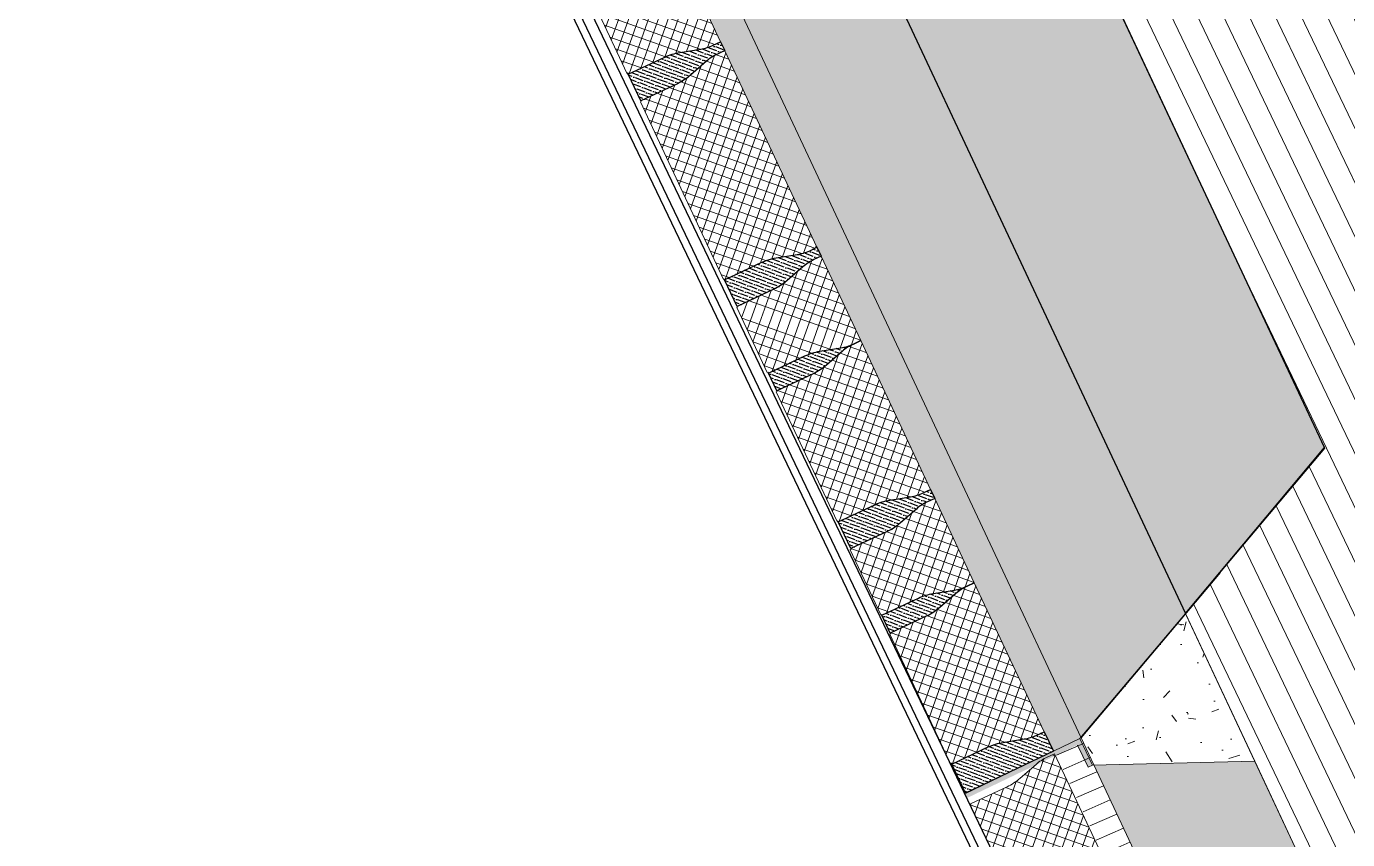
# Model space of a CAD drawing. Header units: metres. Extents: x 679304 to 680626, y 2747329 to 2750056.
# Drawn here: x 679534.022 to 679535.367, y 2747442.399 to 2747443.228 of the extents above; entities that cross this region are included whole.
import ezdxf

# ---------------------------------------------------------------- set-up
doc = ezdxf.new("R2010")
doc.units = ezdxf.units.M
doc.header["$XCLIPFRAME"] = 0
doc.layers.add('-aux', color=50, linetype='Continuous', plot=False)
doc.layers.add('00_Aux', color=5, linetype='Continuous', plot=False)
for name, color, linetype, lineweight in [('02-L-projecció', 6, 'Continuous', 5), ('02-L-seccionat', 4, 'Continuous', 5), ('1-CM', 7, 'Continuous', 0), ('2-metall', 5, 'Continuous', 0), ('3-TR Formigó', 252, 'Continuous', 0), ('3-TR terra compactada', 45, 'Continuous', 0), ('3-TR Tot-u', 37, 'Continuous', 0)]:
    doc.layers.add(name, color=color, linetype=linetype, lineweight=lineweight)
doc.layers.add('3-TR sorra granitica', color=254, linetype='Continuous', lineweight=0, true_color=0xf2dac9)
doc.layers.add('3-TR tot_u', color=8, linetype='Continuous', lineweight=5, true_color=0x787878)
for name, color, linetype, true_color in [('EIT_3 TR sorra', 9, 'Continuous', 0xd8ceb0), ('SL_TREE_ACACIA_PYCNANTHA', 52, 'Continuous', 0xe0e000), ('SL_TREE_BOMBAX_CEIBA', 24, 'Continuous', 0x8f2400), ('SL_TREE_PROSOPIS_CINERARIA', 66, 'Continuous', 0x5f7f00)]:
    doc.layers.add(name, color=color, linetype=linetype, true_color=true_color)
picture_1 = doc.add_image_def('image3.png', size_in_pixel=(1135, 973))
picture_2 = doc.add_image_def('image1.png', size_in_pixel=(900, 793))
picture_3 = doc.add_image_def('image2.png', size_in_pixel=(716, 586))
pattern_1 = [(44.99999999999999, (-8.663440799806267, 0.0675764260813594), (-0.0067351920908019, 0.0067351920908019), []), (134.9999999999999, (-8.663440799806267, 0.0675764260813594), (-0.0067351920908019, -0.0067351920908019), [])]

# ---------------------------------------------------------------- blocks, each defined once
blk = doc.blocks.new('Galvanized Metal Plate 100x30x1')
at = {"layer": '2-metall'}
blk.add_hatch(color=256, dxfattribs=at).paths.add_polyline_path([(-0.0050000000000026, 0.1299999999767181), (-0.0050000000000026, 0.0049999999999955), (-0.0300000000000011, 0.0050000000000097), (-0.0300000000000011, 1.42e-14), (0, 0), (0, 0.1299999999767181)])
blk.add_line((-0.0050000000000026, 0.0050000000000097), (-0.0300000000000011, 0.0050000000000097), dxfattribs=at)
blk.add_lwpolyline([(-0.0300000000000011, 0.0049999999999955), (-0.0300000000000011, 1.42e-14), (0, 0), (0, 0.1299999999767181), (-0.0050000000000026, 0.1299999999767181)], dxfattribs=at)
blk = doc.blocks.new('General Section WaterFalls')
at = {"layer": '3-TR Formigó'}
h = blk.add_hatch(dxfattribs=at)
h.set_pattern_fill('ANSI37', color=256, scale=0.003, angle=-18.27580023544619, style=0)
h.set_pattern_definition([(45.00024237477483, (-9.03331865509972, 0.070266897091642), (-0.0067352205822061, 0.0067351635992771), []), (135.0002423747748, (-9.03331865509972, 0.070266897091642), (-0.0067351635992771, -0.0067352205822061), [])])
edge = h.paths.add_edge_path()
edge.add_line((34.09966538706795, -31.09007457038388), (34.09972925474507, -31.08187904049312))
edge.add_arc((34.0513131651096, -31.08150172024034), 0.0484175607949458, -0.4465136487355763, 15.55250545484843)
edge.add_line((34.09795792447403, -31.06851993966848), (34.09217308666857, -31.04773449306443))
edge.add_arc((34.14722533291206, -31.03241280000657), 0.0571445900178546, 179.5534952083725, 195.5525142795573, ccw=False)
edge.add_line((34.09008247917518, -31.03196747833863), (34.09040296271187, -30.99084345283754))
edge.add_line((34.09040296263993, -30.99084345344454), (34.08960578155086, -30.99083723985203))
edge.add_line((34.08960578171536, -30.99083723966032), (34.08961235991416, -30.98999318960149))
edge.add_line((34.08961235918105, -30.98999318946153), (33.94379091584175, -30.98885678370312))
edge.add_line((33.94379091542214, -30.98885678360239), (33.94378433888967, -30.98970083715392))
edge.add_line((33.9437843398191, -30.98970083752647), (33.94298715827562, -30.98969461937029))
edge.add_line((33.94298715796322, -30.9896946195513), (33.94266667358992, -31.03081864869929))
edge.add_arc((33.88552382169291, -31.03037332720123), 0.0571445867405604, -16.445522903356277, -0.4465037551946125, ccw=False)
edge.add_line((33.9403305859305, -31.04655116307549), (33.93422250510945, -31.0672439307339))
edge.add_arc((33.98065926134587, -31.0809511160478), 0.0484175507439816, 163.5544727526092, 179.5534918900118)
edge.add_line((33.93224318092689, -31.08057380025275), (33.93217931122451, -31.08876932996506))
edge.add_line((33.93217931035906, -31.0887693297118), (34.09966538681466, -31.0900745703586))
h = blk.add_hatch(dxfattribs=at)
h.set_pattern_fill('ANSI37', color=256, scale=0.003, angle=-18.27604261022104, style=0)
h.set_pattern_definition([(44.99999999999999, (-9.439562390558422, 0.0736350191291422), (-0.0067351920908019, 0.0067351920908019), []), (134.9999999999999, (-9.439562390558422, 0.0736350191291422), (-0.0067351920908019, -0.0067351920908019), [])])
edge = h.paths.add_edge_path()
edge.add_line((34.29192571341991, -31.09155668690801), (34.29198961584991, -31.08336115721538))
edge.add_arc((34.2435735296458, -31.082983632572), 0.0484175588259012, -0.4467548583182131, 15.55226428892074)
edge.add_line((34.29021834116429, -31.07000204967335), (34.28443359116442, -31.04921657812365))
edge.add_arc((34.33948590513319, -31.03389511955902), 0.0571445910121853, 179.5532511125338, 195.5522702470631, ccw=False)
edge.add_line((34.28234305093065, -31.03344955435023), (34.28266370852784, -30.99232553042797))
edge.add_line((34.28266370901838, -30.99232552945614), (34.28186652755403, -30.9923193132877))
edge.add_line((34.28186652669683, -30.9923193147406), (34.28187310865, -30.99147526445047))
edge.add_line((34.28187310928479, -30.99147526361048), (34.13605167082321, -30.99033824057991))
edge.add_line((34.1360516701825, -30.99033824028448), (34.13604509029824, -30.99118229321947))
edge.add_line((34.13604508992285, -30.99118229327724), (34.13524790796858, -30.9911760730238))
edge.add_line((34.13524790899828, -30.99117607320659), (34.1349272509316, -31.03230010040659))
edge.add_arc((34.07778440229595, -31.03185453731567), 0.0571445857302265, -16.445765776522194, -0.4467466918054015, ccw=False)
edge.add_line((34.13259109668434, -31.04803260532208), (34.12648292832553, -31.06872534848433))
edge.add_arc((34.17291962634772, -31.08243273152039), 0.0484175509184636, 163.5542290581637, 179.5532481786626)
edge.add_line((34.12450354732573, -31.08205520920455), (34.1244396432376, -31.09025073834958))
edge.add_line((34.12443964369595, -31.09025073819794), (34.29192571467818, -31.09155668664394))
h = blk.add_hatch(dxfattribs=at)
h.set_pattern_fill('ANSI37', color=256, scale=0.003, angle=-18.27604261022104, style=0)
h.set_pattern_definition([(44.99999999999999, (-9.439562389627099, 0.0736350198276341), (-0.0067351920908019, 0.0067351920908019), []), (134.9999999999999, (-9.439562389627099, 0.0736350198276341), (-0.0067351920908019, -0.0067351920908019), [])])
edge = h.paths.add_edge_path()
edge.add_line((34.38688588421792, -31.09230062086135), (34.38694978911534, -31.0841050914932))
edge.add_arc((34.33853369764984, -31.08372757630423), 0.048417563292489, -0.4467438236486732, 15.55227535667759)
edge.add_line((34.38517851242796, -31.07074598176405), (34.37939376294531, -31.04996051087557))
edge.add_arc((34.43444607499987, -31.03463905490935), 0.0571445904278904, 179.553249814863, 195.5522689535439, ccw=False)
edge.add_line((34.37730322265998, -31.03419348830357), (34.37762388077439, -30.99306946504253))
edge.add_line((34.37762388074771, -30.99306946480647), (34.37682669946487, -30.99306324771717))
edge.add_line((34.37682669889182, -30.99306324822828), (34.37683328073445, -30.99221919790164))
edge.add_line((34.37683328101412, -30.99221919802949), (34.30353771499283, -30.99164768692328))
edge.add_line((34.30353771476075, -30.9916476868093), (34.30353113251552, -30.99249173798378))
edge.add_line((34.30353113217279, -30.99249173793942), (34.30273395088179, -30.99248551790504))
edge.add_line((34.30273395124823, -30.9924855181016), (34.3024132934777, -31.03360954588981))
edge.add_arc((34.24527044594288, -31.03316398477182), 0.0571445840205445, -16.445764324364518, -0.4467451595709804, ccw=False)
edge.add_line((34.30007713986561, -31.04934205044993), (34.29396897058697, -31.07003479379879))
edge.add_arc((34.34040566952899, -31.08374217408709), 0.0484175513567676, 163.5542323495689, 179.5532514948844)
edge.add_line((34.291989590507, -31.08336465526372), (34.29192568800195, -31.09156018444117))
edge.add_line((34.29192568734289, -31.09156018355861), (34.38688588412021, -31.09230062096868))
h = blk.add_hatch(dxfattribs=at)
h.set_pattern_fill('ANSI37', color=256, scale=0.003, angle=-18.27604261022104, style=0)
h.set_pattern_definition([(44.99999999999999, (-9.16711647901684, 0.0715036662295461), (-0.0067351920908019, 0.0067351920908019), []), (134.9999999999999, (-9.16711647901684, 0.0715036662295461), (-0.0067351920908019, -0.0067351920908019), [])])
edge = h.paths.add_edge_path()
edge.add_line((34.5643716249615, -31.09368804004044), (34.56443552739149, -31.0854925103478))
edge.add_arc((34.51601944025606, -31.08511498617009), 0.0484175588259012, -0.4467548583182131, 15.55226428892074)
edge.add_line((34.56266425224021, -31.07213340257295), (34.55687950224034, -31.05134793102325))
edge.add_arc((34.61193181620911, -31.03602647222579), 0.0571445910121853, 179.5532511125338, 195.5522702470631, ccw=False)
edge.add_line((34.55478896247223, -31.03558090748265), (34.55510962006942, -30.99445688356039))
edge.add_line((34.55510961962864, -30.99445688305423), (34.55431243816429, -30.99445066688578))
edge.add_line((34.55431243823841, -30.99445066740737), (34.55431902019158, -30.99360661711723))
edge.add_line((34.55431902082637, -30.99360661627725), (34.40849758236479, -30.99246959324668))
edge.add_line((34.40849758125842, -30.99246959411539), (34.40849100137416, -30.99331364705039))
edge.add_line((34.40849100146443, -30.99331364687532), (34.40769381951017, -30.9933074266219))
edge.add_line((34.40769382053986, -30.99330742633902), (34.40737316247318, -31.03443145353902))
edge.add_arc((34.35023031383753, -31.03398589068092), 0.0571445857302265, -16.445765776522194, -0.4467466918054015, ccw=False)
edge.add_line((34.40503700822592, -31.05016395938583), (34.39892883986711, -31.07085670254808))
edge.add_arc((34.44536553835496, -31.08456408511847), 0.0484175509184636, 163.5542290581637, 179.5532481786626)
edge.add_line((34.39694945793599, -31.08418656210415), (34.39688555384786, -31.09238209124918))
edge.add_line((34.39688555477187, -31.09238209109753), (34.5643716257541, -31.09368803954354))
h = blk.add_hatch(dxfattribs=at)
h.set_pattern_fill('ANSI37', color=256, scale=0.003, angle=-18.27604261022104, style=0)
h.set_pattern_definition([(44.99999999999999, (-9.16711647901684, 0.0715036666952074), (-0.0067351920908019, 0.0067351920908019), []), (134.9999999999999, (-9.16711647901684, 0.0715036666952074), (-0.0067351920908019, -0.0067351920908019), [])])
edge = h.paths.add_edge_path()
edge.add_line((34.6593317957595, -31.09443197399378), (34.65939570065692, -31.08623644462563))
edge.add_arc((34.61097960919142, -31.08585892943665), 0.048417563292489, -0.4467438236486732, 15.55227535667759)
edge.add_line((34.65762442303822, -31.07287733489648), (34.65183967355557, -31.05209186400799))
edge.add_arc((34.70689198747277, -31.03677040874027), 0.0571445904278904, 179.553249814863, 195.5522689535439, ccw=False)
edge.add_line((34.64974913420156, -31.036324841436), (34.65006979231597, -30.99520081817495))
edge.add_line((34.65006979228929, -30.99520081887022), (34.64927261100645, -30.99519460178092))
edge.add_line((34.6492726104334, -30.99519460136071), (34.64927919227603, -30.99435055103407))
edge.add_line((34.6492791925557, -30.99435055116192), (34.57598362653441, -30.99377904005571))
edge.add_line((34.57598362630233, -30.99377903994173), (34.5759770440571, -30.99462309111621))
edge.add_line((34.57597704418004, -30.99462309107185), (34.57517986288903, -30.99461687103746))
edge.add_line((34.57517986325547, -30.99461687123403), (34.57485920548494, -31.03574089902223))
edge.add_arc((34.51771635748446, -31.03529533720575), 0.0571445840205445, -16.445764324364518, -0.4467451595709804, ccw=False)
edge.add_line((34.57252305094153, -31.05147340358235), (34.56641488166289, -31.07216614693122))
edge.add_arc((34.61285158107057, -31.08587352721952), 0.0484175513567676, 163.5542323495689, 179.5532514948844)
edge.add_line((34.56443550204858, -31.08549600816332), (34.56437159954353, -31.09369153734077))
edge.add_line((34.56437159888447, -31.09369153669104), (34.65933179566179, -31.09443197410111))
h = blk.add_hatch(dxfattribs=at)
h.set_pattern_fill('ANSI37', color=256, scale=0.003, angle=-18.27604261022104, style=0)
h.set_pattern_definition(pattern_1)
edge = h.paths.add_edge_path()
edge.add_line((34.89056156296283, -31.09622786310501), (34.89062546730754, -31.08803233355433))
edge.add_arc((34.8422093805857, -31.08765481621958), 0.0484175584946718, -0.4467466283651467, 15.55227254300524)
edge.add_line((34.88885419024155, -31.07467322563753), (34.88306944079439, -31.05388775427036))
edge.add_arc((34.93812175793574, -31.0385662955232), 0.0571445944009922, 179.553250484846, 195.5522696561451, ccw=False)
edge.add_line((34.88097890047356, -31.03812072938308), (34.88129955851292, -30.99699670560685))
edge.add_line((34.88129955809564, -30.99699670588598), (34.88050237714851, -30.99699049037875))
edge.add_line((34.88050237763673, -30.99699048977345), (34.88050895855952, -30.99614643963344))
edge.add_line((34.88050895743072, -30.99614643957466), (34.68094357517277, -30.99459035643379))
edge.add_line((34.68094357615337, -30.99459035694599), (34.68093699394362, -30.99543440764179))
edge.add_line((34.68093699309975, -30.99543440761045), (34.68013981262212, -30.99542818882548))
edge.add_line((34.68013981264085, -30.99542818916962), (34.67981915445955, -31.03655221486056))
edge.add_arc((34.62267629709095, -31.03610665397719), 0.0571445945339037, -16.445762793266, -0.44674364543789125, ccw=False)
edge.add_line((34.67748300079256, -31.05228472268209), (34.67137483092165, -31.07297746485456))
edge.add_arc((34.71781153324992, -31.08668484259397), 0.0484175534240547, 163.5542355793744, 179.5532547029849)
edge.add_line((34.66939545189962, -31.08630732586608), (34.66933154862077, -31.09450285478797))
edge.add_line((34.66933154826984, -31.09450285509229), (34.89056156242066, -31.09622786295086))
h = blk.add_hatch(dxfattribs=at)
h.set_pattern_fill('ANSI37', color=256, scale=0.003, angle=-18.27604261022104, style=0)
h.set_pattern_definition(pattern_1)
edge = h.paths.add_edge_path()
edge.add_line((35.06804730324075, -31.09761528018862), (35.06811120567074, -31.08941975049599))
edge.add_arc((35.01969511946664, -31.0890422265511), 0.0484175588259012, -0.4467548583182131, 15.55226428892074)
edge.add_line((35.06633993145078, -31.0760606424883), (35.06055518145091, -31.0552751709386))
edge.add_arc((35.1156074940227, -31.0399537133053), 0.0571445910121853, 179.5532511125338, 195.5522702470631, ccw=False)
edge.add_line((35.05846464121714, -31.03950814763084), (35.05878529881433, -30.99838412370858))
edge.add_line((35.05878529883921, -30.99838412320242), (35.05798811737486, -30.99837790703397))
edge.add_line((35.05798811651767, -30.99837790802121), (35.05799469847083, -30.99753385773108))
edge.add_line((35.05799469863996, -30.99753385735676), (34.91217326017838, -30.99639683432619))
edge.add_line((34.91217326000333, -30.99639683472924), (34.91216668011907, -30.99724088766424))
edge.add_line((34.91216668020934, -30.99724088702351), (34.91136949825508, -30.99723466677008))
edge.add_line((34.91136949881911, -30.99723466625437), (34.91104884075244, -31.03835869345437))
edge.add_arc((34.85390599165112, -31.03791313106194), 0.0571445857302265, -16.445765776522194, -0.4467466918054015, ccw=False)
edge.add_line((34.90871268650517, -31.05409119906835), (34.90260451814636, -31.0747839422306))
edge.add_arc((34.94904121570289, -31.08849132573232), 0.0484175509184636, 163.5542290581637, 179.5532481786626)
edge.add_line((34.90062513714657, -31.08811380318366), (34.90056123305843, -31.09630933232868))
edge.add_line((34.9005612321198, -31.09630933217705), (35.06804730310203, -31.09761528062305))
at = {"layer": '3-TR sorra granitica'}
h = blk.add_hatch(dxfattribs=at)
h.set_pattern_fill('LINE', color=256, scale=0.005, angle=69.79554310532559, style=0)
h.set_pattern_definition([(88.0715857155466, (51.34606838645414, 217.8689278308302), (-0.0158660092037642, 0.0005342068382863), [])])
h.paths.add_polyline_path([(30.47623103065416, -31.09319411963225), (34.10252279648557, -31.12142882100306), (34.10275637218729, -31.09142973017879), (30.47619183920324, -31.06182551942766)])
at = {"layer": '3-TR terra compactada'}
h = blk.add_hatch(dxfattribs=at)
h.set_pattern_fill('LINE', color=256, scale=0.0075)
h.set_pattern_definition([(360, (-1.593222050461918, -1.450000001117587), (0, 0.0238125), [])])
edge = h.paths.add_edge_path(flags=16)
edge.add_arc((87.91270721703766, -34.89102650922723), 0.0300000000000011, 0, 360)
h.paths.add_polyline_path([(60.86794612370431, -34.06345526850782), (60.86794612370431, -34.8165326055605), (77.28848761087283, -34.81653260439634), (77.28848760994151, -35.96653260430321), (94.02980208816007, -35.96653260337189), (94.02346620196477, -34.53352967253886), (88.77741158520803, -34.42881766473874), (88.7764219455421, -34.4783984052483), (88.67512278445065, -34.85645277681761), (84.06023222394288, -34.76436978625134), (83.96552849235012, -34.41241660504602), (83.95774579746649, -34.38224918977358), (83.95875280490145, -34.33179827523418), (79.98875382728875, -34.25026744417846), (79.98875382775441, -35.78771875007078), (77.43852502759546, -35.78771875007078), (77.43852502852678, -35.43748732609675), (78.61814005719498, -35.43770227907226), (78.05505687510595, -33.4629564518109), (67.10211191978306, -33.3788115279749), (67.01179703883827, -33.17811179091223), (66.85097349714488, -33.17687627975829), (63.56725041614845, -33.15126436809078), (63.56725041707978, -34.70336046814919), (61.01713174395263, -34.70336046768352), (61.0171317444183, -34.35336060426198), (62.10765844490379, -34.35336060402915), (61.58575402200222, -32.50950451311656), (50.68157043308019, -32.42573419259861), (50.59114177431911, -32.2250335814897), (50.42511908290908, -32.2237581287045), (47.14811543934047, -32.19819437991828), (47.14721526950597, -33.38156245509163), (44.99754665372893, -33.38156245509163), (44.99754665279761, -33.03156259073876), (45.56926759378984, -33.03156259120442), (45.14311256445944, -31.55625739693642), (34.2616229839623, -31.47266142093577), (34.17091776337475, -31.2719586850144), (34.00475173024461, -31.27068213094026), (30.72633214015514, -31.24511096207425), (30.72633214108646, -32.37863686797209), (28.57621343620122, -32.37863686820492), (28.57621343526989, -32.02863700361922), (29.14793437626213, -32.02863700361922), (28.72177934786305, -30.55333180958405), (17.8412764519453, -30.4697434140835), (17.68143947003409, -31.50181839196012), (28.27606689184904, -31.50181839149445), (28.27606689091772, -32.61037793336436), (44.44740463607013, -32.61037793196738), (44.44740463700145, -34.06345526920631)])
at = {"layer": '3-TR Tot-u'}
h = blk.add_hatch(dxfattribs=at)
h.set_pattern_fill('EARTH', color=256, scale=0.005, angle=-84.07414778341365)
h.set_pattern_definition([(275.9258522165863, (-9.313226e-10, -4.656613e-10), (0.0348582512672567, -0.0283024260194916), [0.03175, -0.03175]), (275.9258522165863, (0.0118426261469722, 0.0012292172759771), (0.0348582512672567, -0.0283024260194916), [0.03175, -0.03175]), (275.9258522165863, (0.0236852532252669, 0.0024584343191236), (0.0348582512672567, -0.0283024260194916), [0.03175, -0.03175]), (5.925852216586345, (0.0280425352975726, -0.001079369103536), (0.0283024260194916, 0.0348582512672567), [0.03175, -0.03175]), (5.925852216586345, (0.0292717516422272, -0.0129219959490001), (0.0283024260194916, 0.0348582512672567), [0.03175, -0.03175]), (5.925852216586345, (0.0305009693838656, -0.0247646232601255), (0.0283024260194916, 0.0348582512672567), [0.03175, -0.03175])])
h.paths.add_polyline_path([(34.07202258519828, -31.12119134305976), (30.47555002802983, -31.09318881738), (30.47561449883506, -31.12929619662464), (30.72633212478832, -31.24511204706505), (34.00475173024461, -31.27068213094026)])
h = blk.add_hatch(dxfattribs=at)
h.set_pattern_fill('EARTH', color=256, scale=0.005, angle=-84.07414778341365)
h.set_pattern_definition([(275.9258522165863, (44.29588295286521, -32.63154151011259), (0.0348582512672567, -0.0283024260194916), [0.03175, -0.03175]), (275.9258522165863, (44.30772558040916, -32.63031229283661), (0.0348582512672567, -0.0283024260194916), [0.03175, -0.03175]), (275.9258522165863, (44.31956820748746, -32.62908307556063), (0.0348582512672567, -0.0283024260194916), [0.03175, -0.03175]), (5.925852216586345, (44.32392548862845, -32.63262087898329), (0.0283024260194916, 0.0348582512672567), [0.03175, -0.03175]), (5.925852216586345, (44.32515470543876, -32.64446350559592), (0.0283024260194916, 0.0348582512672567), [0.03175, -0.03175]), (5.925852216586345, (44.3263839231804, -32.65630613290705), (0.0283024260194916, 0.0348582512672567), [0.03175, -0.03175])])
h.paths.add_polyline_path([(34.26260966900736, -31.4726690009702), (45.14311256445944, -31.55625739693642), (45.22670621238648, -31.85156099428423), (45.99745839787646, -31.85156254423783), (45.99745968589559, -31.56282083503902), (45.37285237573087, -31.55802235053852), (45.31806802144274, -31.35759557317943), (34.17091776337475, -31.2719586850144)])
at = {"layer": '3-TR tot_u'}
h = blk.add_hatch(dxfattribs=at)
h.set_pattern_fill('AR-CONC', color=256, scale=0.0005, angle=90.27678088138285)
h.set_pattern_definition([(140.2767808813828, (-9.313226e-10, -4.656613e-10), (0.0075294083191467, 0.0911297702543663), [0.009525, -0.104775]), (85.27678088138289, (-9.313226e-10, -4.656613e-10), (-0.0954421824638195, -0.0180829760590076), [0.00762, -0.083820292085]), (190.7282255813828, (0.0006274487823248, 0.0075941225513816), (-0.0879127702495888, 0.0730467939738314), [0.0080950044, -0.0890451223]), (136.4609808813827, (-0.0253997044637799, -0.0001227005850524), (0.0203661653687272, 0.135639486306251), [0.0142875, -0.1571625]), (186.9123384913827, (-0.0237025371752679, 0.0111805798951537), (-0.1242850351344667, 0.1181030589831279), [0.01214251157, -0.13356780408]), (81.46093205138288, (-0.0253997044637799, -0.0001227005850524), (-0.1242850351284049, 0.1181030589898943), [0.011429983535, -0.12572986596]), (111.2767808813828, (-0.0191111285239458, 0.0126078263856471), (0.0507657992262747, 0.0760533183296827), [0.009525, -0.104775]), (56.27678088138284, (-0.0191111285239458, 0.0126078263856471), (-0.092242182622578, 0.0304557734766822), [0.00762, -0.08382]), (161.7282258813828, (-0.0148806455545128, 0.0189456027001143), (-0.041476383870818, 0.1065090916350389), [0.0080950044, -0.0890449688]), (127.7767808813828, (-9.313226e-10, -4.656613e-10), (-0.0422844862299229, 0.0013400527942813), [0, -0.082804, 0, -0.08509, 0, -0.0841375]), (97.7767808813828, (-9.313226e-10, -4.656613e-10), (-0.0502510964592918, 0.0331674693315446), [0, -0.048514, 0, -0.080899, 0, -0.0320675]), (57.77678088138284, (0.0001368108205497, -0.0283206696622074), (0.0025368385496153, 0.0678083435244748), [0, -0.03175, 0, -0.0990600000000001, 0, -0.1314450000000001]), (47.77678088138283, (0.0001981602981687, -0.0410205214284361), (-0.0130708823965968, 0.0740023123926836), [0, -0.041275, 0, -0.065786, 0, -0.093345])])
h.paths.add_polyline_path([(34.10251797735691, -31.12009047111496), (34.0725179775618, -31.12009047018364), (34.00475173024461, -31.27068213094026), (34.17091776337475, -31.2719586850144)])
h = blk.add_hatch(dxfattribs=at)
h.set_pattern_fill('AR-CONC', color=256, scale=0.00025, angle=90.27678088138285)
h.set_pattern_definition([(158.5528234916038, (-5.5390410125e-06, -0.1028410240542144), (-0.0107141402033441, 0.0444470353765646), [0.0047625, -0.0523874999999999]), (103.5528234916037, (-5.5390410125e-06, -0.1028410240542144), (-0.042478511822929, -0.0235505220209913), [0.00381, -0.0419101460424999]), (209.0042681916038, (-0.0008983816951513, -0.0991371171548963), (-0.0531926501422366, 0.0208965138611374), [0.0040475022, -0.0445225611499999]), (154.7370234916037, (-0.0120455292053521, -0.1068818944040686), (-0.0115985479610558, 0.0675920588494506), [0.00714375, -0.0785812499999999]), (205.1883811016037, (-0.0130120795220137, -0.1012492310255766), (-0.0775261334246027, 0.036585164494883), [0.006071255785, -0.0667839020399999]), (99.73697466160377, (-0.0120455292053521, -0.1068818944040686), (-0.0775261334227856, 0.036585164499046), [0.0057149917675, -0.0628649329799999]), (129.5528234916037, (-0.0110559668391943, -0.0998516832478345), (0.0121775151173545, 0.0440684300330318), [0.0047625, -0.0523875]), (74.55282349160389, (-0.0110559668391943, -0.0998516832478345), (-0.0485699864642681, -3.6222662037e-06), [0.00381, -0.0419099999999999]), (180.0042684916038, (-0.0100411730818451, -0.0961793134920299), (-0.0363924715453394, 0.0440648076110835), [0.0040475022, -0.0445224844]), (146.0528234916037, (-5.5390410125e-06, -0.1028410240542144), (-0.0202858755293875, -0.0059938829911168), [0, -0.041402, 0, -0.042545, 0, -0.04206875]), (116.0528234916039, (-5.5390410125e-06, -0.1028410240542144), (-0.0290587158829416, 0.0078679387732416), [0, -0.024257, 0, -0.0404494999999999, 0, -0.01603375]), (76.05282349160386, (0.0045000314712524, -0.1162656124215573), (-0.0094277576651399, 0.0325917034802938), [0, -0.0158749999999999, 0, -0.0495299999999999, 0, -0.0657224999999997]), (66.05282349160387, (0.0065204678103328, -0.1222856075037271), (-0.0178091657507202, 0.033085210695806), [0, -0.0206375, 0, -0.032893, 0, -0.0466725])])
h.paths.add_polyline_path([(45.31806802144274, -31.35759557317943), (45.49559780023992, -31.2089550034143), (34.10312230791897, -31.12143342685886), (34.17091776337475, -31.2719586850144)])
at = {"layer": 'EIT_3 TR sorra'}
h = blk.add_hatch(dxfattribs=at)
h.set_pattern_fill('ANSI36', color=256, scale=0.001075, angle=-1.014200710252469, style=0, double=1)
h.set_pattern_definition([(43.98579928974752, (4.405586599837988, -101.0775136766024), (0.0019272751255601, 0.0066038919240475), [0.0085328125000001, -0.0017065625, 0, -0.0017065625])])
edge = h.paths.add_edge_path()
edge.add_line((34.12443964229897, -31.09025073843077), (34.10248376308336, -31.09018770553021))
edge.add_line((34.10248376289383, -31.09018770488911), (34.10235976426327, -30.99094163383315))
edge.add_line((34.1023597647436, -30.99094163347036), (34.1352479353295, -30.9911725779293))
edge.add_line((34.13524793554098, -30.99117257888429), (34.13492724851241, -31.03230010090802))
edge.add_arc((34.07778439624235, -31.03185453917831), 0.0571445893562954, -16.445764025470226, -0.4467449184513157, ccw=False)
edge.add_line((34.13259109389037, -31.04803260671906), (34.12648292534188, -31.06872534785707))
edge.add_arc((34.17291961889714, -31.08243272639811), 0.0484175461058781, 163.5542319968001, 179.5532511259432)
edge.add_line((34.12450354546308, -31.08205520734191), (34.12443964237392, -31.09025073828805))
edge.add_line((34.12443964229897, -31.09025073843077), (34.10248376308336, -31.09018770553021))
h = blk.add_hatch(dxfattribs=at)
h.set_pattern_fill('ANSI36', color=256, scale=0.001075, angle=-1.014200710252469, style=0, double=1)
h.set_pattern_definition([(43.98579928974752, (4.310626375954598, -101.0767767366487), (0.0019272751255601, 0.0066038919240475), [0.0085328125000001, -0.0017065625, 0, -0.0017065625])])
edge = h.paths.add_edge_path()
edge.add_line((34.29192568780854, -31.09156018286012), (34.29198959126891, -31.08336465301738))
edge.add_arc((34.24357351055369, -31.08298713574186), 0.0484175525730468, -0.446747268807744, 15.55227187194372)
edge.add_line((34.2902183146216, -31.07000554725528), (34.28443356659924, -31.04922007194508))
edge.add_arc((34.33948588324711, -31.03389861015603), 0.0571445942156798, 179.5532539892589, 195.5522731529118, ccw=False)
edge.add_line((34.28234302531928, -31.03345304820687), (34.28266371202439, -30.99232552901871))
edge.add_line((34.28266371274367, -30.99232552852482), (34.30273398146353, -30.99248202572894))
edge.add_line((34.30273398058489, -30.99248202517629), (34.30241329380472, -31.03360954384926))
edge.add_arc((34.24527043383569, -31.03316398011521), 0.0571445973673935, -16.445766153051807, -0.4467470114216212, ccw=False)
edge.add_line((34.30007713939995, -31.04934205231257), (34.29396897110803, -31.07003479304491))
edge.add_arc((34.34040566161275, -31.08374217455275), 0.0484175439073625, 163.5542282206263, 179.5532473088979)
edge.add_line((34.29198959004134, -31.08336465200409), (34.29192568750489, -31.09156018313277))
h = blk.add_hatch(dxfattribs=at)
h.set_pattern_fill('ANSI36', color=256, scale=0.001075, angle=-1.014200710252469, style=0, double=1)
h.set_pattern_definition([(43.98579928974752, (4.678032511379569, -101.0796450297348), (0.0019272751255601, 0.0066038919240475), [0.0085328125000001, -0.0017065625, 0, -0.0017065625])])
edge = h.paths.add_edge_path()
edge.add_line((34.39688555384055, -31.0923820915632), (34.38688585986862, -31.09230412077841))
edge.add_line((34.38688585953787, -31.09230412077159), (34.38694976163623, -31.08410859096943))
edge.add_arc((34.33853368042037, -31.08373106899672), 0.0484175527940736, -0.4467514048749425, 15.55226774490095)
edge.add_line((34.38517848588527, -31.07074948400259), (34.37939373639036, -31.04996400869648))
edge.add_arc((34.43444604612887, -31.03464255155996), 0.0571445876233784, 179.5532517402217, 195.5522708379812, ccw=False)
edge.add_line((34.37730319611728, -31.03419698681682), (34.37762388193397, -30.99306946586406))
edge.add_line((34.37762388167903, -30.99306946573779), (34.40769384609585, -30.9933039318444))
edge.add_line((34.4076938466169, -30.99330393248238), (34.4073731598449, -31.03443145410044))
edge.add_arc((34.35023030638695, -31.03398588998243), 0.0571445907335047, -16.445765473899826, -0.44674634346989706, ccw=False)
edge.add_line((34.40503700543195, -31.05016395985149), (34.39892883710454, -31.07085670106251))
edge.add_arc((34.44536553090439, -31.08456407906488), 0.0484175461207508, 163.5542325475676, 179.5532516927069)
edge.add_line((34.39694945653901, -31.08418656024151), (34.39688555311821, -31.09238209107812))
edge.add_line((34.39688555384055, -31.0923820915632), (34.38688585986862, -31.09230412077841))
h = blk.add_hatch(dxfattribs=at)
h.set_pattern_fill('ANSI36', color=256, scale=0.001075, angle=-1.014200710252469, style=0, double=1)
h.set_pattern_definition([(43.98579928974752, (4.583072287496179, -101.078908090014), (0.0019272751255601, 0.0066038919240475), [0.0085328125000001, -0.0017065625, 0, -0.0017065625])])
edge = h.paths.add_edge_path()
edge.add_line((34.56437159935012, -31.09369153575972), (34.56443550281049, -31.08549600591697))
edge.add_arc((34.51601942162961, -31.08511848887429), 0.0484175525730468, -0.446747268807744, 15.55227187194372)
edge.add_line((34.5626642270945, -31.07213689992204), (34.55687947907215, -31.05135142461184))
edge.add_arc((34.61193179478869, -31.0360299628228), 0.0571445942156798, 179.5532539892589, 195.5522731529118, ccw=False)
edge.add_line((34.5547889363952, -31.03558440133929), (34.55510962310031, -30.99445688215113))
edge.add_line((34.55510962335393, -30.99445688165725), (34.57517989207378, -30.99461337886137))
edge.add_line((34.57517989212647, -30.99461337807588), (34.5748592053463, -31.03574089674886))
edge.add_arc((34.51771634584293, -31.03529533371329), 0.0571445973673935, -16.445766153051807, -0.4467470114216212, ccw=False)
edge.add_line((34.57252305187285, -31.05147340521217), (34.56641488358093, -31.07216614594451))
edge.add_arc((34.61285157315433, -31.08587352721952), 0.0484175439073625, 163.5542282206263, 179.5532473088979)
edge.add_line((34.56443550111726, -31.08549600513652), (34.56437159858081, -31.09369153626519))
h = blk.add_hatch(dxfattribs=at)
h.set_pattern_fill('ANSI36', color=256, scale=0.001075, angle=-1.014200710252469, style=0, double=1)
h.set_pattern_definition([(43.98579928974752, (4.950478477869182, -101.0817692871205), (0.0019272751255601, 0.0066038919240475), [0.0085328125000001, -0.0017065625, 0, -0.0017065625])])
edge = h.paths.add_edge_path()
edge.add_line((34.66933152079582, -31.0945063480176), (34.6593318268239, -31.09442837723282))
edge.add_line((34.65933182649314, -31.094428377226), (34.65939572859151, -31.08623284742384))
edge.add_arc((34.61097964737565, -31.08585532614962), 0.0484175527940736, -0.4467514048749425, 15.55226774490095)
edge.add_line((34.65762445284054, -31.07287374092266), (34.65183970334564, -31.05208826561654))
edge.add_arc((34.70689201261848, -31.03676680848002), 0.0571445873641418, 179.5532512957519, 195.5522704501285, ccw=False)
edge.add_line((34.64974916307256, -31.03632124373689), (34.65006984888924, -30.99519372278413))
edge.add_line((34.65006984816864, -30.9951937221922), (34.68013981258546, -30.99542818829881))
edge.add_line((34.68013981310651, -30.99542818870395), (34.67981912633451, -31.03655571032202))
edge.add_arc((34.62267627334222, -31.0361101469025), 0.0571445907335047, -16.445765473899826, -0.44674634346989706, ccw=False)
edge.add_line((34.67748297238723, -31.05228821653873), (34.67137480405982, -31.07298095774975))
edge.add_arc((34.71781149832532, -31.08668833528645), 0.0484175461207508, 163.5542325475676, 179.5532516927069)
edge.add_line((34.66939542395994, -31.08631081692875), (34.66933152053915, -31.09450634776536))
edge.add_line((34.66933152079582, -31.0945063480176), (34.6593318268239, -31.09442837723282))
h = blk.add_hatch(dxfattribs=at)
h.set_pattern_fill('ANSI36', color=256, scale=0.001075, angle=-1.014200710252469, style=0, double=1)
h.set_pattern_definition([(43.98579928974752, (5.18170818965882, -101.083572269883), (0.0019272751255601, 0.0066038919240475), [0.0085328125000001, -0.0017065625, 0, -0.0017065625])])
edge = h.paths.add_edge_path()
edge.add_line((34.90056123165414, -31.09630933217705), (34.89056153768221, -31.09623136139226))
edge.add_line((34.89056153828278, -31.09623135998845), (34.89062544038115, -31.0880358301863))
edge.add_arc((34.84220935869962, -31.08765830961056), 0.0484175527940736, -0.4467514048749425, 15.55226774490095)
edge.add_line((34.88885416463018, -31.07467672461644), (34.88306941513528, -31.05389124931032))
edge.add_arc((34.93812172533945, -31.0385697921738), 0.0571445876233784, 179.5532517402217, 195.5522708379812, ccw=False)
edge.add_line((34.88097887393087, -31.03812422696501), (34.88129955974756, -30.99699670601224))
edge.add_line((34.88129955995828, -30.99699670635164), (34.9113695243751, -30.99723117245825))
edge.add_line((34.91136952489615, -30.9972311728634), (34.91104883812415, -31.03835869448146))
edge.add_arc((34.85390598513186, -31.03791313106194), 0.0571445907335047, -16.445765473899826, -0.44674634346989706, ccw=False)
edge.add_line((34.90871268464252, -31.05409120069817), (34.90260451631512, -31.07478394190919))
edge.add_arc((34.9490412096493, -31.08849132037722), 0.0484175461207508, 163.5542325475676, 179.5532516927069)
edge.add_line((34.90062513481826, -31.08811380085536), (34.90056123139746, -31.09630933169197))
edge.add_line((34.90056123165414, -31.09630933217705), (34.89056153768221, -31.09623136139226))
h = blk.add_hatch(dxfattribs=at)
h.set_pattern_fill('ANSI36', color=256, scale=0.001075, angle=-1.014200710252469, style=0, double=1)
h.set_pattern_definition([(62.26184189996857, (68.07752234721556, 216.8941087389831), (-0.0002408934137097, 0.0068751544213446), [0.0085328125000001, -0.0017065625, 0, -0.0017065625])])
h.paths.add_polyline_path([(34.10252279648557, -31.1214288212359), (45.49559780303389, -31.20895500085317), (45.49583161249756, -31.17895582946949), (34.10248376289383, -31.09018770488911)])
at = {"layer": '-aux'}
for points in [[(34.12443964229897, -31.09025073843077), (34.10248376289383, -31.09018770488911), (34.1023597647436, -30.99094163347036), (34.13524793554098, -30.99117257888429), (34.13492724811658, -31.03230010089465, -0.0699225111484148), (34.13259109389037, -31.04803260671906), (34.12648292630911, -31.06872534798458, 0.0699225111479849), (34.12450354546308, -31.08205520734191), (34.12443964229897, -31.09025073843077), (34.10248376289383, -31.09018770488911)], [(34.29192568734289, -31.09156018355861), (34.29192568780854, -31.09156018286012), (34.29198959143832, -31.08336465386674, 0.0699225111475427), (34.2902183146216, -31.07000554725528), (34.28443356696516, -31.04922007210553, -0.0699225111480096), (34.28234302531928, -31.03345304820687), (34.28266371274367, -30.99232552852482), (34.30273398058489, -30.99248202517629), (34.30241329455748, -31.03360954439267, -0.0699225111484148), (34.30007713939995, -31.04934205231257), (34.29396897135303, -31.0700347928796, 0.0699225111479849), (34.29198959004134, -31.08336465200409), (34.29192568734289, -31.09156018355861), (34.29192568780854, -31.09156018286012)], [(34.39688555384055, -31.0923820915632), (34.38688585953787, -31.09230412077159), (34.38694976177067, -31.08410859107971, 0.0699225111475427), (34.38517848588527, -31.07074948400259), (34.37939373636619, -31.04996400862001, -0.0699225111480096), (34.37730319611728, -31.03419698681682), (34.37762388167903, -30.99306946573779), (34.4076938466169, -30.99330393248238), (34.40737315965817, -31.03443145402707, -0.0699225111484148), (34.40503700543195, -31.05016395985149), (34.39892883785069, -31.07085670134984, 0.0699225111479849), (34.39694945653901, -31.08418656024151), (34.39688555384055, -31.0923820915632), (34.38688585953787, -31.09230412077159)], [(34.5643715984188, -31.09369153669104), (34.56437159935012, -31.09369153575972), (34.5644355029799, -31.085496007232, 0.0699225111475427), (34.5626642270945, -31.07213689992204), (34.55687947804108, -31.05135142500512, -0.0699225111480096), (34.5547889363952, -31.03558440133929), (34.55510962335393, -30.99445688165725), (34.57517989212647, -30.99461337807588), (34.57485920609907, -31.0357408975251, -0.0699225111484148), (34.57252305187285, -31.05147340521217), (34.56641488242894, -31.07216614624486, 0.0699225111479849), (34.56443550111726, -31.08549600513652), (34.5643715984188, -31.09369153669104), (34.56437159935012, -31.09369153575972)], [(34.66933152079582, -31.0945063480176), (34.65933182649314, -31.094428377226), (34.65939572872594, -31.08623284706846, 0.0699225111475427), (34.65762445284054, -31.07287374092266), (34.65183970378712, -31.05208826530725, -0.0699225111480096), (34.64974916307256, -31.03632124373689), (34.65006984816864, -30.9951937221922), (34.68013981310651, -30.99542818870395), (34.67981912568212, -31.03655571024865, -0.0699225111484148), (34.67748297238723, -31.05228821653873), (34.67137480387464, -31.07298095803708, 0.0699225111479849), (34.66939542395994, -31.08631081692875), (34.66933152079582, -31.0945063480176), (34.65933182649314, -31.094428377226)], [(34.90056123165414, -31.09630933217705), (34.89056153828278, -31.09623135998845), (34.89062543958425, -31.08803583146073, 0.0699225111475427), (34.88885416463018, -31.07467672461644), (34.8830694151111, -31.05389124946669, -0.0699225111480096), (34.88097887393087, -31.03812422696501), (34.88129955995828, -30.99699670635164), (34.91136952489615, -30.9972311728634), (34.91104883840308, -31.03835869440809, -0.0699225111484148), (34.90871268464252, -31.05409120069817), (34.90260451519862, -31.07478394149803, 0.0699225111479849), (34.90062513481826, -31.08811380085536), (34.90056123165414, -31.09630933217705), (34.89056153828278, -31.09623135998845)]]:
    blk.add_lwpolyline(points, format="xyb", dxfattribs=at)
at = {"layer": '00_Aux'}
blk.add_lwpolyline([(34.26260966900736, -31.4726690009702), (45.14311256445944, -31.55625739693642), (45.22670621238648, -31.85156099428423), (45.99745839787646, -31.85156254423783), (45.99745968589559, -31.56282083503902), (45.37285237573087, -31.55802235053852), (45.31806802144274, -31.35759557317943), (34.17091776337475, -31.2719586850144)], close=True, dxfattribs=at)
at = {"layer": '02-L-projecció'}
for points in [[(30.72633214015514, -31.24511096207425), (34.00475173024461, -31.27068213094026), (34.17091776337475, -31.2719586850144), (34.2616229839623, -31.47266142093577), (45.14311256445944, -31.55625739693642), (45.56926759378984, -33.03156259120442), (44.99754665279761, -33.03156259073876), (44.99754665372893, -33.38156245509163), (47.14721526950597, -33.38156245509163), (47.14811543934047, -32.19819437991828), (50.42511908290908, -32.2237581287045), (50.59114177431911, -32.2250335814897), (50.68157043308019, -32.42573419259861), (61.58575402200222, -32.50950451311656), (62.10765844490379, -34.35336060402915), (61.0171317444183, -34.35336060426198), (61.01713174395263, -34.70336046768352), (63.56725041707978, -34.70336046814919), (63.56725041614845, -33.15126436809078), (66.85097349714488, -33.17687627975829)], [(34.10252279648557, -31.12142882077023), (30.47623103158549, -31.09319411963225)], [(34.10252279648557, -31.1214288212359), (45.49559780256823, -31.20895500155166)], [(34.10252279601991, -31.12142882030457), (34.19343718932942, -31.32213316368871)], [(30.72633214015514, -31.24549599387683), (45.49444547714665, -31.35895057534799)], [(34.26260966900736, -31.4726690009702), (45.14311256445944, -31.55625739693642)]]:
    blk.add_lwpolyline(points, dxfattribs=at)
blk.add_lwpolyline([(34.10251797735691, -31.12009047111496), (34.17091776337475, -31.2719586850144), (34.00475173024461, -31.27068213094026), (34.0725179775618, -31.12009047018364)], close=True, dxfattribs=at)
at = {"layer": '02-L-seccionat'}
for points in [[(34.09966538706795, -31.09007457038388), (34.09972925484181, -31.081879040692, 0.0699225111487571), (34.09795792447403, -31.06851993966848), (34.09217308554798, -31.04773449292407, -0.0699225111482901), (34.09008247917518, -31.03196747833863), (34.09040296263993, -30.99084345344454), (34.08960578171536, -30.99083723966032), (34.08961235918105, -30.98999318946153), (33.94379091542214, -30.98885678360239), (33.9437843398191, -30.98970083752647), (33.94298715796322, -30.9896946195513), (33.94266667356715, -31.03081864863634, -0.0699225111482901), (33.9403305859305, -31.04655116307549), (33.93422250589356, -31.06724393088371, 0.0699225111487571), (33.93224318092689, -31.08057380025275), (33.93217931035906, -31.0887693297118)], [(34.29192571341991, -31.09155668690801), (34.29198961611837, -31.08336115675047, 0.0699225111487571), (34.29021834116429, -31.07000204967335), (34.28443359117955, -31.0492165775504, -0.0699225111482901), (34.28234305093065, -31.03344955435023), (34.28266370901838, -30.99232552945614), (34.28186652669683, -30.9923193147406), (34.28187310928479, -30.99147526361048), (34.1360516701825, -30.99033824028448), (34.13604508992285, -30.99118229327724), (34.13524790899828, -30.99117607320659), (34.13492725091055, -31.03230010066182, -0.0699225111482901), (34.13259109668434, -31.04803260532208), (34.12648292770609, -31.06872534845024, 0.0699225111487571), (34.12450354732573, -31.08205520920455), (34.12443964369595, -31.09025073819794)], [(34.38688588421792, -31.09230062086135), (34.38694978924468, -31.08410509140231, 0.0699225111487571), (34.38517851242796, -31.07074598176405), (34.37939376244321, -31.04996051173657, -0.0699225111482901), (34.37730322265998, -31.03419348830357), (34.37762388074771, -30.99306946480647), (34.37682669889182, -30.99306324822828), (34.37683328101412, -30.99221919802949), (34.30353771476075, -30.9916476868093), (34.30353113217279, -30.99249173793942), (34.30273395124823, -30.9924855181016), (34.3024132931605, -31.033609545324, -0.0699225111482901), (34.30007713986561, -31.04934205044993), (34.29396897088736, -31.07003479381092, 0.0699225111487571), (34.291989590507, -31.08336465526372), (34.29192568734289, -31.09156018355861)], [(34.5643716249615, -31.09368804004044), (34.56443552765995, -31.08549251011573, 0.0699225111487571), (34.56266425224021, -31.07213340257295), (34.55687950272113, -31.05134793091565, -0.0699225111482901), (34.55478896247223, -31.03558090748265), (34.55510961962864, -30.99445688305423), (34.55431243823841, -30.99445066740737), (34.55431902082637, -30.99360661627725), (34.40849758125842, -30.99246959411539), (34.40849100146443, -30.99331364687532), (34.40769382053986, -30.99330742633902), (34.40737316245213, -31.03443145379424, -0.0699225111482901), (34.40503700822592, -31.05016395938583), (34.39892883924767, -31.07085670158267, 0.0699225111487571), (34.39694945793599, -31.08418656210415), (34.39688555477187, -31.09238209109753)], [(34.6593317957595, -31.09443197399378), (34.65939570125192, -31.08623644476756, 0.0699225111487571), (34.65762442303822, -31.07287733489648), (34.6518396739848, -31.05209186510183, -0.0699225111482901), (34.64974913420156, -31.036324841436), (34.65006979228929, -30.99520081887022), (34.6492726104334, -30.99519460136071), (34.6492791925557, -30.99435055116192), (34.57598362630233, -30.99377903994173), (34.57597704418004, -30.99462309107185), (34.57517986325547, -30.99461687123403), (34.57485920516774, -31.03574089892209, -0.0699225111482901), (34.57252305094153, -31.05147340358235), (34.56641488196328, -31.07216614717618, 0.0699225111487571), (34.56443550204858, -31.08549600816332), (34.56437159888447, -31.09369153669104)], [(34.89056156296283, -31.09622786310501), (34.89062546705827, -31.08803233248182, 0.0699225111487571), (34.88885419024155, -31.07467322563753), (34.88306944072247, -31.0538877537474, -0.0699225111482901), (34.88097890047356, -31.03812072938308), (34.88129955809564, -30.99699670588598), (34.88050237763673, -30.99699048977345), (34.88050895743072, -30.99614643957466), (34.68094357615337, -30.99459035694599), (34.68093699309975, -30.99543440761045), (34.68013981264085, -30.99542818916962), (34.67981915501878, -31.03655221546069, -0.0699225111482901), (34.67748300079256, -31.05228472268209), (34.67137483134866, -31.07297746511176, 0.0699225111487571), (34.66939545189962, -31.08630732586608), (34.66933154826984, -31.09450285509229)], [(35.06804730324075, -31.09761528018862), (35.06811120640487, -31.08941975072958, 0.0699225111487571), (35.06633993145078, -31.0760606424883), (35.06055518100038, -31.05527517129667, -0.0699225111482901), (35.05846464121714, -31.03950814763084), (35.05878529883921, -30.99838412320242), (35.05798811651767, -30.99837790802121), (35.05799469863996, -30.99753385735676), (34.91217326000333, -30.99639683472924), (34.91216668020934, -30.99724088702351), (34.91136949881911, -30.99723466625437), (34.91104883980006, -31.03835869440809, -0.0699225111482901), (34.90871268650517, -31.05409119906835), (34.90260451845825, -31.07478394289501, 0.0699225111487571), (34.90062513714657, -31.08811380318366), (34.9005612321198, -31.09630933217705)]]:
    blk.add_lwpolyline(points, format="xyb", close=True, dxfattribs=at)
at = {"layer": '1-CM', "rotation": 0.0715857155466345}
blk.add_blockref('Galvanized Metal Plate 100x30x1', (34.10252107633278, -31.12005298631266), dxfattribs=at)
blk = doc.blocks.new('ACACIA_PYCNANTHA fade')
image = blk.add_image(picture_2, insert=(6.431672699195633, 0), size_in_units=(12.86334539839125, 11.334036556582513), rotation=180, dxfattribs=dict(fade=60))
image.dxf.v_pixel = (0, 0.0142926059982125)
image.set_boundary_path([(-0.5, -0.5), (899.5, 792.4999999999999)])
image.dxf.clipping = 0
image.dxf.flags = 15
blk = doc.blocks.new('BOMBAX CEIBA')
image = blk.add_image(picture_1, insert=(-10.21959880215359, 0), size_in_units=(20.43919760430721, 17.521884818494197))
image.set_boundary_path([(-0.5, -0.5), (1134.5, 972.4999999999999)])
image.dxf.clipping = 0
image.dxf.flags = 15
blk = doc.blocks.new('prospopis cineraria')
image = blk.add_image(picture_3, insert=(-4.000086040761157, 0), size_in_units=(7.410607290773175, 6.065105967029442))
image.dxf.flags = 15

msp = doc.modelspace()

# ---------------------------------------------------------------- block references
at = {"rotation": 115.5575828871377}
msp.add_blockref('General Section WaterFalls', (679521.7318272467, 2747398.310749386), dxfattribs=at)
at = {"layer": 'SL_TREE_ACACIA_PYCNANTHA', "rotation": 115.5482287746755}
msp.add_blockref('ACACIA_PYCNANTHA fade', (679535.3682735676, 2747441.60288268), dxfattribs=at)
at = {"layer": 'SL_TREE_BOMBAX_CEIBA', "xscale": 0.7623889844385263, "yscale": 0.7623889844385263, "zscale": 0.7623889844385263, "rotation": 115.5482287746755}
msp.add_blockref('BOMBAX CEIBA', (679533.7422132383, 2747445.029552021), dxfattribs=at)
at = {"layer": 'SL_TREE_PROSOPIS_CINERARIA', "rotation": 115.5482287746755}
msp.add_blockref('prospopis cineraria', (679532.5119365916, 2747447.693138172), dxfattribs=at)

# ---------------------------------------------------------------- pictures from other files: only their frames are drawn
at = {"layer": 'SL_TREE_BOMBAX_CEIBA'}
image = msp.add_image(picture_1, insert=(679529.5214176637, 2747453.81248662), size_in_units=(17.52200717640296, 15.021068707171876), rotation=-64.44241711089859, dxfattribs=dict(at, fade=53))
image.dxf.v_pixel = (-0.0139273274231843, -0.006660184203491)
image.set_boundary_path([(-0.5, -0.5), (1134.5, 972.4999999999999)])
image.dxf.clipping = 0
image.dxf.flags = 15

doc.saveas('drawing.dxf')
